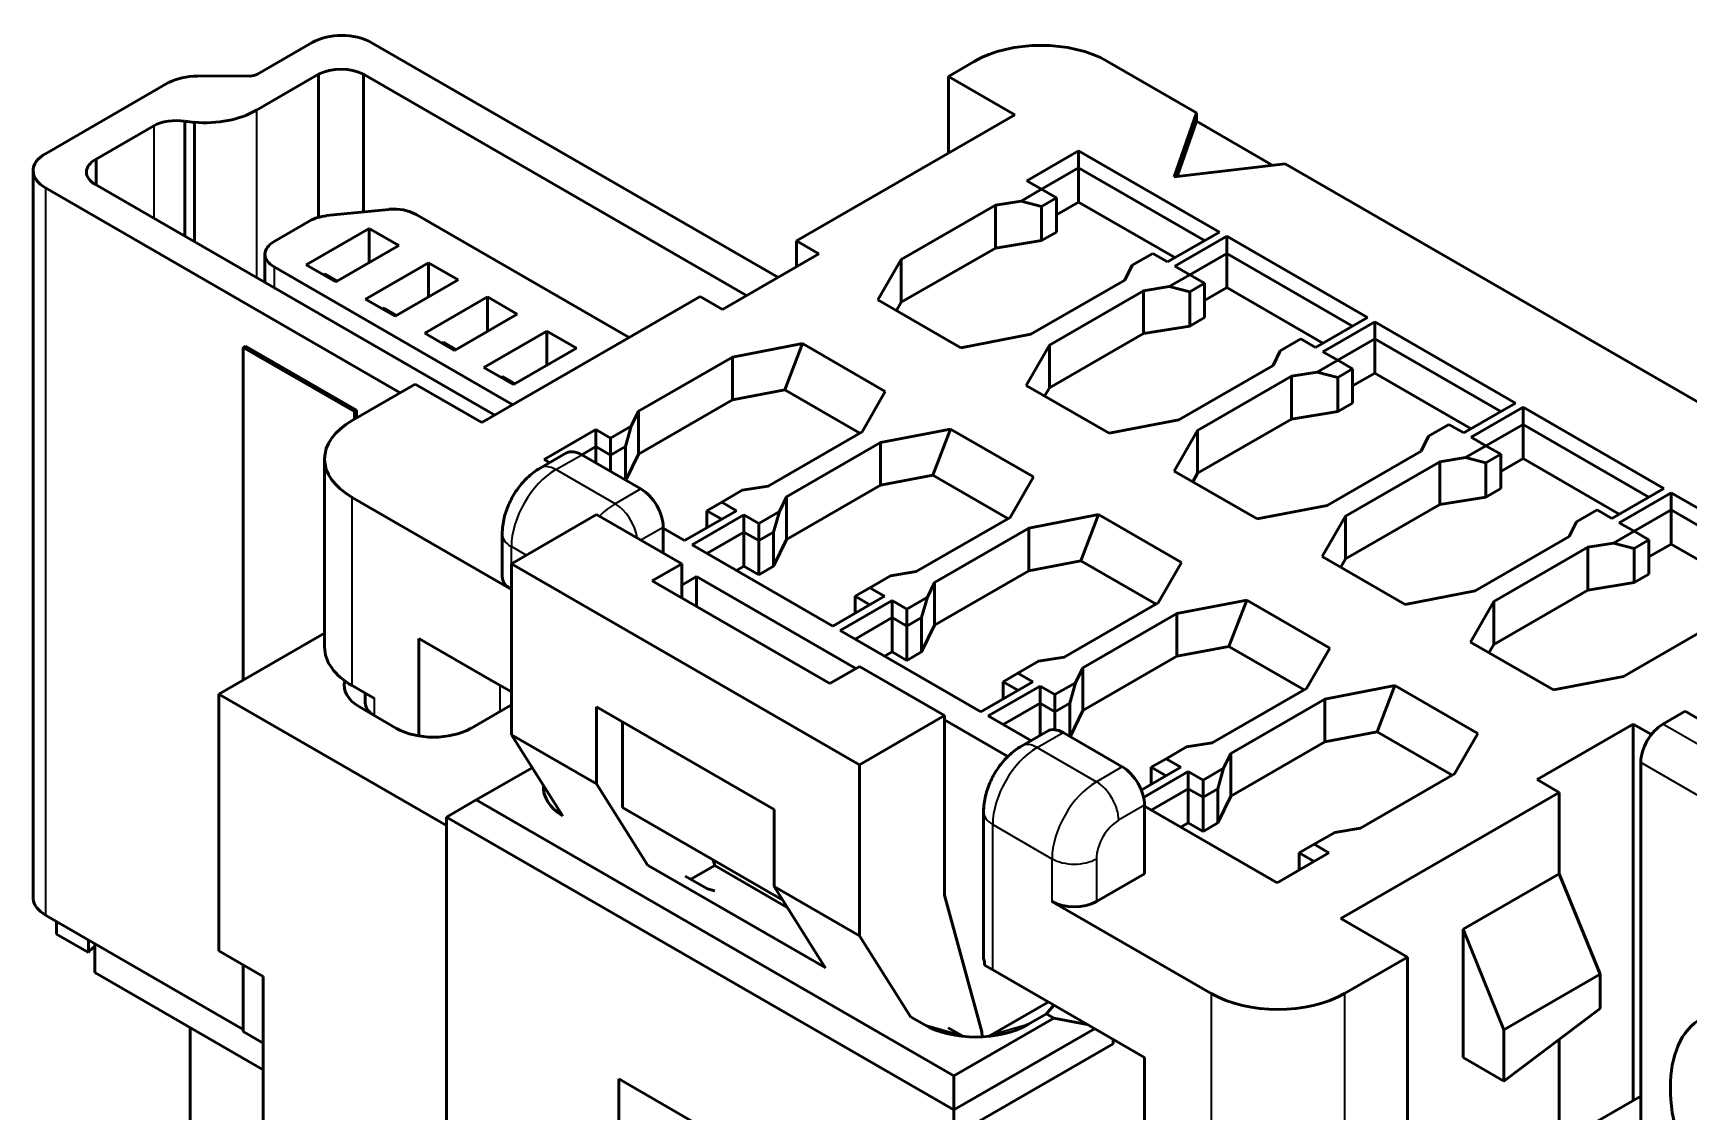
# Model space of a CAD drawing. Header units: millimetres. Extents: x 3137 to 5094, y 789 to 1822.
# Drawn here: x 4134.79 to 4150.6, y 1664.14 to 1674.44 of the extents above; entities that cross this region are included whole.
import ezdxf

# ---------------------------------------------------------------- set-up
doc = ezdxf.new("R2010")
doc.units = ezdxf.units.MM
doc.header["$LTSCALE"] = 1.8
doc.layers.add('외형선(ISO)', color=7, linetype='Continuous', lineweight=50)
doc.layers.add('좁은 외형선(ISO)', color=7, linetype='Continuous', lineweight=35)

msp = doc.modelspace()

# ---------------------------------------------------------------- linework, layer by layer
at = {"layer": '외형선(ISO)'}
for p, q in [((4137.455, 1674.356), (4136.931, 1674.053)), ((4138.018, 1674.356), (4141.902, 1672.114)), ((4143.776, 1674.175), (4143.529, 1674.032)), ((4145.049, 1674.175), (4145.897, 1673.685)), ((4134.907, 1673.293), (4136.084, 1673.973)), ((4136.86, 1674.035), (4136.358, 1674.036)), ((4136.922, 1673.709), (4137.516, 1674.052)), ((4137.516, 1674.052), (4137.516, 1672.687)), ((4137.944, 1674.052), (4137.944, 1672.738)), ((4137.944, 1674.052), (4141.602, 1671.94)), ((4143.529, 1673.298), (4143.529, 1674.032)), ((4143.529, 1674.032), (4144.165, 1673.665)), ((4142.079, 1672.461), (4144.165, 1673.665)), ((4145.897, 1673.685), (4145.685, 1673.073)), ((4145.897, 1673.685), (4145.897, 1673.604)), ((4135.391, 1673.242), (4135.942, 1673.56)), ((4136.237, 1673.604), (4136.237, 1672.506)), ((4136.237, 1673.604), (4136.33, 1673.593)), ((4136.33, 1673.593), (4136.33, 1672.453)), ((4145.897, 1673.604), (4145.715, 1673.076)), ((4146.628, 1673.182), (4145.897, 1673.604)), ((4144.773, 1673.322), (4144.278, 1673.036)), ((4146.117, 1672.546), (4144.773, 1673.322)), ((4144.773, 1673.322), (4144.773, 1673.159)), ((4135.391, 1673.242), (4135.391, 1672.995)), ((4144.773, 1673.159), (4144.419, 1672.955)), ((4144.773, 1673.159), (4144.773, 1672.832)), ((4145.975, 1672.465), (4144.773, 1673.159)), ((4145.685, 1673.073), (4146.746, 1673.196)), ((4146.746, 1673.196), (4152.749, 1669.729)), ((4134.79, 1673.131), (4134.791, 1666.188)), ((4139.198, 1670.797), (4135.386, 1672.998)), ((4144.278, 1673.036), (4144.419, 1672.955)), ((4138.296, 1671.011), (4134.909, 1672.967)), ((4144.223, 1672.841), (4143.978, 1672.802)), ((4144.419, 1672.955), (4144.223, 1672.841)), ((4144.223, 1672.841), (4144.419, 1672.791)), ((4144.419, 1672.955), (4144.561, 1672.873)), ((4144.561, 1672.873), (4144.419, 1672.791)), ((4144.561, 1672.873), (4144.561, 1672.546)), ((4144.773, 1672.832), (4144.561, 1672.71)), ((4145.692, 1672.301), (4144.773, 1672.832)), ((4138.185, 1672.762), (4137.591, 1672.702)), ((4140.481, 1671.538), (4138.446, 1672.713)), ((4143.079, 1672.283), (4143.978, 1672.802)), ((4143.978, 1672.802), (4143.978, 1672.393)), ((4144.419, 1672.791), (4144.419, 1672.465)), ((4137.432, 1672.652), (4137.091, 1672.456)), ((4137.398, 1672.232), (4137.999, 1672.579)), ((4137.999, 1672.253), (4137.999, 1672.579)), ((4137.999, 1672.579), (4138.282, 1672.416)), ((4144.561, 1672.546), (4144.419, 1672.465)), ((4145.622, 1672.261), (4146.117, 1672.546)), ((4146.187, 1672.506), (4145.692, 1672.22)), ((4147.531, 1671.73), (4146.187, 1672.506)), ((4146.187, 1672.506), (4146.187, 1672.342)), ((4138.282, 1672.416), (4137.681, 1672.069)), ((4142.079, 1672.461), (4142.079, 1672.216)), ((4142.291, 1672.338), (4142.079, 1672.461)), ((4143.079, 1671.875), (4143.978, 1672.393)), ((4144.419, 1672.465), (4143.978, 1672.393)), ((4137.004, 1672.334), (4137.004, 1672.064)), ((4137.091, 1672.213), (4139.37, 1670.897)), ((4137.681, 1672.069), (4137.398, 1672.232)), ((4137.963, 1671.906), (4138.565, 1672.253)), ((4138.565, 1671.926), (4138.565, 1672.253)), ((4138.565, 1672.253), (4138.847, 1672.089)), ((4141.372, 1671.807), (4142.291, 1672.338)), ((4142.857, 1671.897), (4143.079, 1672.283)), ((4143.079, 1672.283), (4143.079, 1671.875)), ((4145.215, 1672.087), (4145.284, 1672.229)), ((4145.284, 1672.229), (4145.48, 1672.342)), ((4145.48, 1672.342), (4145.622, 1672.261)), ((4145.692, 1672.22), (4145.834, 1672.138)), ((4146.187, 1672.342), (4145.834, 1672.138)), ((4146.187, 1672.342), (4146.187, 1672.016)), ((4147.389, 1671.648), (4146.187, 1672.342)), ((4137.575, 1672.146), (4137.561, 1672.138)), ((4137.575, 1672.146), (4137.695, 1672.077)), ((4138.847, 1672.089), (4138.246, 1671.742)), ((4145.215, 1672.087), (4144.317, 1671.569)), ((4145.834, 1672.138), (4145.637, 1672.025)), ((4145.834, 1672.138), (4145.975, 1672.057)), ((4145.975, 1672.057), (4145.834, 1671.975)), ((4145.975, 1672.057), (4145.975, 1671.73)), ((4138.246, 1671.742), (4137.963, 1671.906)), ((4138.529, 1671.579), (4139.13, 1671.926)), ((4139.074, 1670.726), (4141.16, 1671.93)), ((4139.13, 1671.599), (4139.13, 1671.926)), ((4139.13, 1671.926), (4139.413, 1671.763)), ((4141.16, 1671.93), (4141.372, 1671.807)), ((4143.649, 1671.44), (4142.857, 1671.897)), ((4143.034, 1671.795), (4143.079, 1671.875)), ((4144.494, 1671.467), (4145.392, 1671.985)), ((4145.637, 1672.025), (4145.392, 1671.985)), ((4145.392, 1671.985), (4145.392, 1671.577)), ((4145.637, 1672.025), (4145.834, 1671.975)), ((4145.834, 1671.975), (4145.834, 1671.648)), ((4146.187, 1672.016), (4145.975, 1671.893)), ((4147.106, 1671.485), (4146.187, 1672.016)), ((4138.141, 1671.819), (4138.127, 1671.811)), ((4138.141, 1671.819), (4138.26, 1671.75)), ((4139.413, 1671.763), (4138.812, 1671.416)), ((4145.975, 1671.73), (4145.834, 1671.648)), ((4147.036, 1671.444), (4147.531, 1671.73)), ((4138.812, 1671.416), (4138.529, 1671.579)), ((4139.095, 1671.252), (4139.696, 1671.599)), ((4139.696, 1671.273), (4139.696, 1671.599)), ((4139.696, 1671.599), (4139.979, 1671.436)), ((4144.317, 1671.569), (4143.649, 1671.44)), ((4144.494, 1671.058), (4145.392, 1671.577)), ((4145.834, 1671.648), (4145.392, 1671.577)), ((4147.601, 1671.689), (4147.106, 1671.403)), ((4148.945, 1670.913), (4147.601, 1671.689)), ((4147.601, 1671.689), (4147.601, 1671.526)), ((4136.818, 1671.456), (4136.797, 1671.444)), ((4136.797, 1671.444), (4137.857, 1670.832)), ((4136.797, 1668.268), (4136.797, 1671.444)), ((4136.818, 1671.456), (4137.879, 1670.844)), ((4138.707, 1671.493), (4138.693, 1671.485)), ((4138.707, 1671.493), (4138.826, 1671.424)), ((4139.979, 1671.436), (4139.378, 1671.089)), ((4141.467, 1671.352), (4142.136, 1671.481)), ((4141.966, 1671.04), (4142.136, 1671.481)), ((4142.136, 1671.481), (4142.927, 1671.024)), ((4144.271, 1671.081), (4144.494, 1671.467)), ((4144.494, 1671.467), (4144.494, 1671.058)), ((4146.629, 1671.271), (4146.698, 1671.412)), ((4146.698, 1671.412), (4146.894, 1671.526)), ((4146.894, 1671.526), (4147.036, 1671.444)), ((4147.106, 1671.403), (4147.248, 1671.322)), ((4147.601, 1671.526), (4147.248, 1671.322)), ((4147.601, 1671.526), (4147.601, 1671.199)), ((4148.804, 1670.832), (4147.601, 1671.526)), ((4139.378, 1671.089), (4139.095, 1671.252)), ((4140.569, 1670.834), (4141.467, 1671.352)), ((4141.467, 1671.352), (4141.467, 1670.944)), ((4146.629, 1671.271), (4145.731, 1670.752)), ((4147.248, 1671.322), (4147.051, 1671.208)), ((4147.248, 1671.322), (4147.389, 1671.24)), ((4147.389, 1671.24), (4147.248, 1671.158)), ((4147.389, 1671.24), (4147.389, 1670.913)), ((4138.437, 1671.093), (4137.836, 1670.746)), ((4138.437, 1671.093), (4139.074, 1670.726)), ((4139.273, 1671.166), (4139.258, 1671.158)), ((4139.273, 1671.166), (4139.392, 1671.097)), ((4145.908, 1670.65), (4146.806, 1671.169)), ((4147.051, 1671.208), (4146.806, 1671.169)), ((4146.806, 1671.169), (4146.806, 1670.76)), ((4147.051, 1671.208), (4147.248, 1671.158)), ((4147.248, 1671.158), (4147.248, 1670.832)), ((4147.601, 1671.199), (4147.389, 1671.077)), ((4148.521, 1670.668), (4147.601, 1671.199)), ((4140.569, 1670.426), (4141.467, 1670.944)), ((4141.467, 1670.944), (4141.966, 1671.04)), ((4141.966, 1671.04), (4142.684, 1670.626)), ((4142.927, 1671.024), (4142.705, 1670.638)), ((4145.063, 1670.624), (4144.271, 1671.081)), ((4144.448, 1670.979), (4144.494, 1671.058)), ((4137.857, 1670.832), (4137.879, 1670.844)), ((4137.857, 1670.758), (4137.857, 1670.832)), ((4137.879, 1670.844), (4137.879, 1670.77)), ((4140.569, 1670.834), (4140.501, 1670.692)), ((4140.569, 1670.834), (4140.569, 1670.426)), ((4147.248, 1670.832), (4146.806, 1670.76)), ((4147.389, 1670.913), (4147.248, 1670.832)), ((4148.45, 1670.628), (4148.945, 1670.913)), ((4149.016, 1670.873), (4148.521, 1670.587)), ((4150.359, 1670.097), (4149.016, 1670.873)), ((4149.016, 1670.873), (4149.016, 1670.709)), ((4140.163, 1670.66), (4139.668, 1670.375)), ((4140.304, 1670.579), (4140.163, 1670.66)), ((4140.163, 1670.66), (4140.163, 1670.497)), ((4140.501, 1670.692), (4140.304, 1670.579)), ((4140.501, 1670.692), (4140.446, 1670.497)), ((4142.705, 1670.638), (4141.807, 1670.119)), ((4142.882, 1670.536), (4143.55, 1670.664)), ((4143.38, 1670.223), (4143.55, 1670.664)), ((4143.55, 1670.664), (4144.342, 1670.207)), ((4145.731, 1670.752), (4145.063, 1670.624)), ((4145.685, 1670.264), (4145.908, 1670.65)), ((4145.908, 1670.242), (4146.806, 1670.76)), ((4145.908, 1670.65), (4145.908, 1670.242)), ((4148.112, 1670.596), (4148.309, 1670.709)), ((4148.309, 1670.709), (4148.45, 1670.628)), ((4149.016, 1670.709), (4148.662, 1670.505)), ((4149.016, 1670.709), (4149.016, 1670.383)), ((4150.218, 1670.015), (4149.016, 1670.709)), ((4140.163, 1670.497), (4140.028, 1670.419)), ((4140.163, 1670.497), (4140.163, 1670.342)), ((4140.304, 1670.415), (4140.163, 1670.497)), ((4140.304, 1670.579), (4140.304, 1670.415)), ((4140.446, 1670.497), (4140.304, 1670.415)), ((4140.446, 1670.497), (4140.446, 1670.179)), ((4141.983, 1670.017), (4142.882, 1670.536)), ((4142.882, 1670.536), (4142.882, 1670.128)), ((4148.043, 1670.454), (4147.145, 1669.936)), ((4148.043, 1670.454), (4148.112, 1670.596)), ((4148.662, 1670.505), (4148.466, 1670.392)), ((4148.521, 1670.587), (4148.662, 1670.505)), ((4148.662, 1670.505), (4148.804, 1670.424)), ((4137.573, 1668.582), (4137.573, 1670.379)), ((4139.631, 1670.291), (4139.878, 1670.434)), ((4139.668, 1670.375), (4139.721, 1670.344)), ((4140.594, 1670.093), (4140.028, 1670.419)), ((4140.304, 1670.415), (4140.304, 1670.26)), ((4140.569, 1670.426), (4140.449, 1670.177)), ((4147.322, 1669.834), (4148.22, 1670.352)), ((4148.466, 1670.392), (4148.22, 1670.352)), ((4148.22, 1670.352), (4148.22, 1669.944)), ((4148.466, 1670.392), (4148.662, 1670.342)), ((4148.804, 1670.424), (4148.662, 1670.342)), ((4148.662, 1670.342), (4148.662, 1670.015)), ((4148.804, 1670.424), (4148.804, 1670.097)), ((4149.016, 1670.383), (4148.804, 1670.26)), ((4149.935, 1669.852), (4149.016, 1670.383)), ((4142.882, 1670.128), (4143.38, 1670.223)), ((4143.38, 1670.223), (4144.098, 1669.809)), ((4144.342, 1670.207), (4144.119, 1669.821)), ((4146.477, 1669.807), (4145.685, 1670.264)), ((4145.862, 1670.162), (4145.908, 1670.242)), ((4139.357, 1669.133), (4137.836, 1670.011)), ((4141.365, 1669.966), (4141.561, 1670.08)), ((4141.561, 1670.08), (4141.807, 1670.119)), ((4141.983, 1670.017), (4141.915, 1669.876)), ((4141.983, 1669.609), (4142.882, 1670.128)), ((4141.983, 1670.017), (4141.983, 1669.609)), ((4148.662, 1670.015), (4148.22, 1669.944)), ((4148.804, 1670.097), (4148.662, 1670.015)), ((4149.864, 1669.811), (4150.359, 1670.097)), ((4150.43, 1670.056), (4149.935, 1669.77)), ((4151.773, 1669.28), (4150.43, 1670.056)), ((4150.43, 1670.056), (4150.43, 1669.893)), ((4140.17, 1669.848), (4139.357, 1669.378)), ((4140.17, 1669.848), (4140.983, 1669.378)), ((4141.011, 1669.599), (4141.506, 1669.885)), ((4141.577, 1669.844), (4141.082, 1669.558)), ((4141.365, 1669.966), (4141.223, 1669.885)), ((4141.223, 1669.885), (4141.223, 1669.721)), ((4141.365, 1669.803), (4141.223, 1669.885)), ((4141.506, 1669.885), (4141.365, 1669.966)), ((4141.718, 1669.762), (4141.577, 1669.844)), ((4141.577, 1669.844), (4141.577, 1669.681)), ((4141.915, 1669.876), (4141.718, 1669.762)), ((4141.915, 1669.876), (4141.86, 1669.681)), ((4144.119, 1669.821), (4143.221, 1669.303)), ((4144.296, 1669.719), (4144.964, 1669.848)), ((4144.794, 1669.407), (4144.964, 1669.848)), ((4144.964, 1669.848), (4145.756, 1669.391)), ((4147.145, 1669.936), (4146.477, 1669.807)), ((4147.099, 1669.448), (4147.322, 1669.834)), ((4147.322, 1669.425), (4148.22, 1669.944)), ((4147.322, 1669.834), (4147.322, 1669.425)), ((4149.526, 1669.779), (4149.723, 1669.893)), ((4149.723, 1669.893), (4149.864, 1669.811)), ((4150.43, 1669.893), (4150.076, 1669.689)), ((4151.632, 1669.199), (4150.43, 1669.893)), ((4150.43, 1669.893), (4150.43, 1669.566)), ((4139.269, 1669.256), (4139.269, 1669.664)), ((4140.806, 1669.48), (4140.806, 1669.725)), ((4140.806, 1669.717), (4141.011, 1669.599)), ((4141.577, 1669.681), (4141.223, 1669.476)), ((4141.577, 1669.681), (4141.577, 1669.354)), ((4141.718, 1669.599), (4141.577, 1669.681)), ((4141.718, 1669.762), (4141.718, 1669.599)), ((4141.86, 1669.681), (4141.718, 1669.599)), ((4141.86, 1669.681), (4141.86, 1669.354)), ((4143.398, 1669.201), (4144.296, 1669.719)), ((4144.296, 1669.719), (4144.296, 1669.311)), ((4149.458, 1669.638), (4149.526, 1669.779)), ((4150.076, 1669.689), (4149.88, 1669.575)), ((4149.935, 1669.77), (4150.076, 1669.689)), ((4150.076, 1669.689), (4150.218, 1669.607)), ((4141.082, 1669.558), (4142.425, 1668.782)), ((4141.718, 1669.599), (4141.718, 1669.272)), ((4141.983, 1669.609), (4141.86, 1669.354)), ((4149.458, 1669.638), (4148.56, 1669.119)), ((4148.736, 1669.017), (4149.634, 1669.536)), ((4149.88, 1669.575), (4149.634, 1669.536)), ((4149.634, 1669.536), (4149.634, 1669.127)), ((4149.88, 1669.575), (4150.076, 1669.525)), ((4150.218, 1669.607), (4150.076, 1669.525)), ((4150.076, 1669.525), (4150.076, 1669.199)), ((4150.218, 1669.607), (4150.218, 1669.28)), ((4150.43, 1669.566), (4150.218, 1669.444)), ((4151.349, 1669.035), (4150.43, 1669.566)), ((4139.357, 1669.378), (4142.68, 1667.46)), ((4139.357, 1669.378), (4139.357, 1667.745)), ((4140.983, 1669.378), (4140.7, 1669.215)), ((4140.983, 1669.052), (4140.983, 1669.378)), ((4141.577, 1669.354), (4141.506, 1669.313)), ((4141.718, 1669.272), (4141.577, 1669.354)), ((4141.86, 1669.354), (4141.718, 1669.272)), ((4144.296, 1669.311), (4144.794, 1669.407)), ((4144.794, 1669.407), (4145.512, 1668.993)), ((4145.756, 1669.391), (4145.533, 1669.005)), ((4147.891, 1668.991), (4147.099, 1669.448)), ((4147.276, 1669.346), (4147.322, 1669.425)), ((4140.7, 1669.215), (4142.397, 1668.235)), ((4140.983, 1669.174), (4141.124, 1669.256)), ((4142.645, 1668.378), (4141.124, 1669.256)), ((4141.124, 1669.256), (4141.124, 1668.97)), ((4142.779, 1669.15), (4142.975, 1669.263)), ((4142.975, 1669.263), (4143.221, 1669.303)), ((4143.398, 1669.201), (4143.329, 1669.059)), ((4143.398, 1668.793), (4144.296, 1669.311)), ((4143.398, 1669.201), (4143.398, 1668.793)), ((4150.076, 1669.199), (4149.634, 1669.127)), ((4150.218, 1669.28), (4150.076, 1669.199)), ((4142.425, 1668.782), (4142.92, 1669.068)), ((4142.991, 1669.027), (4142.496, 1668.742)), ((4142.779, 1669.15), (4142.638, 1669.068)), ((4142.638, 1669.068), (4142.638, 1668.905)), ((4142.779, 1668.986), (4142.638, 1669.068)), ((4142.92, 1669.068), (4142.779, 1669.15)), ((4143.133, 1668.946), (4142.991, 1669.027)), ((4142.991, 1669.027), (4142.991, 1668.864)), ((4143.329, 1669.059), (4143.133, 1668.946)), ((4143.329, 1669.059), (4143.274, 1668.864)), ((4145.71, 1668.903), (4146.378, 1669.031)), ((4146.208, 1668.59), (4146.378, 1669.031)), ((4146.378, 1669.031), (4147.17, 1668.574)), ((4148.56, 1669.119), (4147.891, 1668.991)), ((4148.736, 1668.609), (4149.634, 1669.127)), ((4143.133, 1668.946), (4143.133, 1668.782)), ((4145.533, 1669.005), (4144.635, 1668.486)), ((4144.812, 1668.384), (4145.71, 1668.903)), ((4145.71, 1668.903), (4145.71, 1668.495)), ((4148.514, 1668.631), (4148.736, 1669.017)), ((4148.736, 1669.017), (4148.736, 1668.609)), ((4136.564, 1668.133), (4137.573, 1668.716)), ((4142.496, 1668.742), (4143.84, 1667.966)), ((4142.991, 1668.864), (4142.638, 1668.66)), ((4142.991, 1668.864), (4142.991, 1668.537)), ((4143.133, 1668.782), (4142.991, 1668.864)), ((4143.274, 1668.864), (4143.133, 1668.782)), ((4143.133, 1668.782), (4143.133, 1668.456)), ((4143.274, 1668.864), (4143.274, 1668.537)), ((4143.398, 1668.793), (4143.274, 1668.537)), ((4150.872, 1668.821), (4149.974, 1668.303)), ((4138.473, 1667.734), (4138.473, 1668.664)), ((4139.144, 1668.276), (4138.473, 1668.664)), ((4145.71, 1668.495), (4146.208, 1668.59)), ((4146.208, 1668.59), (4146.926, 1668.176)), ((4147.17, 1668.574), (4146.947, 1668.188)), ((4149.306, 1668.174), (4148.514, 1668.631)), ((4148.69, 1668.529), (4148.736, 1668.609)), ((4142.68, 1668.399), (4142.397, 1668.235)), ((4142.68, 1668.399), (4143.493, 1667.929)), ((4142.991, 1668.537), (4142.92, 1668.497)), ((4143.133, 1668.456), (4142.991, 1668.537)), ((4143.274, 1668.537), (4143.133, 1668.456)), ((4144.193, 1668.333), (4144.39, 1668.447)), ((4144.39, 1668.447), (4144.635, 1668.486)), ((4144.812, 1667.976), (4145.71, 1668.495)), ((4139.357, 1668.154), (4139.144, 1668.276)), ((4143.84, 1667.966), (4144.335, 1668.252)), ((4144.193, 1668.333), (4144.052, 1668.252)), ((4144.052, 1668.252), (4144.052, 1668.088)), ((4144.193, 1668.17), (4144.052, 1668.252)), ((4144.335, 1668.252), (4144.193, 1668.333)), ((4144.743, 1668.243), (4144.547, 1668.129)), ((4144.743, 1668.243), (4144.688, 1668.048)), ((4144.812, 1668.384), (4144.743, 1668.243)), ((4144.812, 1668.384), (4144.812, 1667.976)), ((4149.974, 1668.303), (4149.306, 1668.174)), ((4136.564, 1665.684), (4136.564, 1668.133)), ((4138.738, 1666.878), (4136.564, 1668.133)), ((4137.836, 1668.215), (4138.048, 1668.092)), ((4137.961, 1668.052), (4137.961, 1668.143)), ((4144.405, 1668.211), (4143.91, 1667.925)), ((4144.547, 1668.129), (4144.405, 1668.211)), ((4144.405, 1668.211), (4144.405, 1668.048)), ((4144.547, 1668.129), (4144.547, 1667.966)), ((4146.947, 1668.188), (4146.049, 1667.67)), ((4146.226, 1667.568), (4147.124, 1668.086)), ((4147.124, 1668.086), (4147.792, 1668.215)), ((4147.124, 1668.086), (4147.124, 1667.678)), ((4147.623, 1667.774), (4147.792, 1668.215)), ((4147.792, 1668.215), (4148.584, 1667.758)), ((4137.907, 1668.011), (4138.261, 1667.807)), ((4139.357, 1668.031), (4138.968, 1667.807)), ((4140.17, 1667.276), (4140.17, 1668.011)), ((4140.17, 1668.011), (4141.867, 1667.031)), ((4143.493, 1667.929), (4142.68, 1667.46)), ((4143.493, 1666.214), (4143.493, 1667.929)), ((4143.91, 1667.925), (4144.317, 1667.69)), ((4144.405, 1668.048), (4144.052, 1667.843)), ((4144.405, 1668.048), (4144.405, 1667.741)), ((4144.547, 1667.966), (4144.405, 1668.048)), ((4144.688, 1668.048), (4144.547, 1667.966)), ((4144.547, 1667.966), (4144.547, 1667.794)), ((4144.688, 1668.048), (4144.688, 1667.729)), ((4144.812, 1667.976), (4144.691, 1667.727)), ((4150.352, 1667.847), (4150.564, 1667.97)), ((4160.605, 1662.173), (4150.564, 1667.97)), ((4140.417, 1667.868), (4140.417, 1667.051)), ((4144.098, 1667.539), (4143.493, 1667.888)), ((4144.227, 1667.638), (4144.475, 1667.781)), ((4144.625, 1667.766), (4145.19, 1667.439)), ((4147.124, 1667.678), (4147.623, 1667.774)), ((4147.623, 1667.774), (4148.34, 1667.36)), ((4150.069, 1667.847), (4149.15, 1667.317)), ((4150.069, 1667.847), (4150.069, 1664.255)), ((4150.242, 1667.748), (4150.069, 1667.847)), ((4139.357, 1667.745), (4140.17, 1667.276)), ((4139.357, 1667.745), (4139.847, 1666.967)), ((4145.607, 1667.517), (4145.804, 1667.63)), ((4145.804, 1667.63), (4146.049, 1667.67)), ((4146.226, 1667.16), (4147.124, 1667.678)), ((4148.584, 1667.758), (4148.362, 1667.372)), ((4142.68, 1667.46), (4142.68, 1665.827)), ((4145.607, 1667.517), (4145.466, 1667.435)), ((4145.749, 1667.435), (4145.607, 1667.517)), ((4146.226, 1667.568), (4146.157, 1667.426)), ((4146.226, 1667.568), (4146.226, 1667.16)), ((4150.14, 1662.744), (4150.14, 1667.48)), ((4139.021, 1667.123), (4139.555, 1667.431)), ((4145.371, 1667.217), (4145.749, 1667.435)), ((4145.82, 1667.394), (4145.393, 1667.148)), ((4145.466, 1667.435), (4145.466, 1667.272)), ((4145.607, 1667.353), (4145.466, 1667.435)), ((4145.961, 1667.313), (4145.82, 1667.394)), ((4145.82, 1667.394), (4145.82, 1667.231)), ((4146.157, 1667.426), (4145.961, 1667.313)), ((4145.961, 1667.313), (4145.961, 1667.149)), ((4146.157, 1667.426), (4146.102, 1667.231)), ((4148.362, 1667.372), (4147.464, 1666.853)), ((4149.15, 1667.317), (4149.362, 1667.194)), ((4140.17, 1667.276), (4140.66, 1666.498)), ((4145.82, 1667.231), (4145.466, 1667.027)), ((4145.961, 1667.149), (4145.82, 1667.231)), ((4145.82, 1667.231), (4145.82, 1666.904)), ((4146.102, 1667.231), (4145.961, 1667.149)), ((4145.961, 1667.149), (4145.961, 1666.823)), ((4146.102, 1667.231), (4146.102, 1666.904)), ((4146.226, 1667.16), (4146.102, 1666.904)), ((4149.362, 1667.194), (4147.276, 1665.99)), ((4149.362, 1667.194), (4149.362, 1666.419)), ((4139.021, 1667.123), (4138.738, 1666.96)), ((4143.582, 1664.49), (4139.021, 1667.123)), ((4140.417, 1667.051), (4141.948, 1666.168)), ((4141.867, 1666.296), (4141.867, 1667.031)), ((4143.865, 1665.623), (4143.865, 1667.011)), ((4145.402, 1666.419), (4145.402, 1667.072)), ((4145.402, 1667.064), (4146.668, 1666.333)), ((4143.582, 1664.163), (4138.738, 1666.96)), ((4138.738, 1663.285), (4138.738, 1666.96)), ((4145.82, 1666.904), (4145.749, 1666.864)), ((4145.961, 1666.823), (4145.82, 1666.904)), ((4146.102, 1666.904), (4145.961, 1666.823)), ((4147.022, 1666.7), (4147.218, 1666.814)), ((4147.218, 1666.814), (4147.464, 1666.853)), ((4147.022, 1666.7), (4146.88, 1666.619)), ((4147.163, 1666.619), (4147.022, 1666.7)), ((4142.354, 1665.522), (4140.663, 1666.499)), ((4141.069, 1666.366), (4141.298, 1666.499)), ((4141.298, 1666.499), (4141.284, 1666.551)), ((4141.991, 1666.098), (4141.298, 1666.499)), ((4146.668, 1666.333), (4147.163, 1666.619)), ((4147.022, 1666.537), (4146.88, 1666.619)), ((4146.88, 1666.619), (4146.88, 1666.455)), ((4141.016, 1666.397), (4141.228, 1666.274)), ((4144.943, 1666.153), (4145.402, 1666.419)), ((4149.362, 1666.419), (4148.443, 1665.888)), ((4149.362, 1666.419), (4149.751, 1665.459)), ((4141.299, 1666.254), (4141.228, 1666.274)), ((4141.867, 1666.296), (4142.357, 1665.518)), ((4141.867, 1666.296), (4142.68, 1665.827)), ((4143.847, 1664.908), (4143.493, 1666.214)), ((4134.909, 1666.022), (4136.797, 1664.933)), ((4146.039, 1665.276), (4144.518, 1666.153)), ((4135.013, 1665.843), (4135.013, 1665.963)), ((4147.913, 1665.623), (4147.276, 1665.99)), ((4148.443, 1665.888), (4148.443, 1664.663)), ((4148.832, 1664.928), (4148.443, 1665.888)), ((4135.318, 1665.667), (4135.013, 1665.843)), ((4135.318, 1665.787), (4135.318, 1665.667)), ((4135.378, 1665.752), (4135.378, 1665.476)), ((4142.68, 1665.827), (4143.17, 1665.048)), ((4136.564, 1665.684), (4136.988, 1665.439)), ((4136.797, 1664.912), (4136.797, 1665.549)), ((4143.875, 1665.545), (4143.875, 1665.578)), ((4147.913, 1665.623), (4147.312, 1665.276)), ((4147.913, 1663.826), (4147.913, 1665.623)), ((4135.378, 1665.476), (4136.988, 1664.546)), ((4136.988, 1661.765), (4136.988, 1665.439)), ((4143.875, 1665.545), (4143.953, 1665.5)), ((4143.953, 1665.5), (4144.731, 1665.051)), ((4149.751, 1665.459), (4148.832, 1664.928)), ((4149.751, 1665.133), (4149.751, 1665.459)), ((4144.483, 1665.194), (4143.933, 1664.876)), ((4144.465, 1665.082), (4144.287, 1664.978)), ((4144.465, 1665.082), (4144.536, 1665.163)), ((4144.465, 1665.082), (4144.536, 1665.041)), ((4148.832, 1664.439), (4149.751, 1665.133)), ((4136.288, 1664.951), (4136.288, 1660.295)), ((4143.297, 1664.978), (4143.173, 1665.05)), ((4143.526, 1664.948), (4143.65, 1664.876)), ((4143.582, 1664.49), (4144.536, 1665.041)), ((4143.582, 1664.163), (4144.925, 1664.939)), ((4144.854, 1664.98), (4144.536, 1665.041)), ((4145.402, 1664.663), (4144.731, 1665.051)), ((4148.832, 1664.928), (4148.832, 1664.439)), ((4136.988, 1664.802), (4136.797, 1664.912)), ((4143.723, 1664), (4145.102, 1664.796)), ((4143.852, 1664.861), (4143.847, 1664.908)), ((4145.102, 1664.837), (4145.102, 1664.796)), ((4149.362, 1664.839), (4149.362, 1663.847)), ((4145.402, 1664.663), (4145.402, 1663.785)), ((4148.443, 1664.663), (4148.832, 1664.439)), ((4140.382, 1663.234), (4140.382, 1664.459)), ((4141.938, 1663.561), (4140.382, 1664.459)), ((4143.582, 1664.163), (4143.582, 1664.49)), ((4148.125, 1663.132), (4150.14, 1664.296)), ((4143.582, 1662.448), (4143.582, 1664.163))]:
    msp.add_line(p, q, dxfattribs=at)
for centre, major_axis, ratio, start_param, end_param in [((4137.737, 1674.191), (0.401, 0), 0.577339, 0.792253, 2.34932), ((4144.412, 1673.808), (-0.9, 0), 0.57735, 3.926991, 5.497787), ((4137.73, 1673.922), (0.31, 0), 0.577339, 0.809472, 2.332089), ((4136.367, 1673.793), (0.42, 0), 0.577339, 1.591417, 2.30752), ((4136.854, 1674.098), (-0.11, 0), 0.577339, 1.624021, 2.34653), ((4136.156, 1673.433), (0.307, 0), 0.577339, 1.304184, 2.342493), ((4136.43, 1673.986), (0.687, 0), 0.577339, 4.565389, 5.509432), ((4135.189, 1673.131), (-0.399, 0), 0.577339, 5.500529, 7.075868), ((4135.595, 1673.118), (-0.296, 0), 0.577339, 5.474637, 7.069244), ((4137.66, 1672.517), (0.327, 0), 0.577339, 1.782965, 2.342213), ((4138.233, 1672.591), (0.301, 0), 0.577339, 0.781105, 1.730036), ((4137.301, 1672.334), (-0.297, 0), 0.577339, 5.49738, 7.068967), ((4138.473, 1670.379), (-0.9, 0), 0.57735, 5.497787, 7.068583), ((4140.028, 1670.174), (-0.15, 0.26), 0.57735, 5.497787, 6.283185), ((4140.594, 1669.848), (0.15, -0.26), 0.57735, 0.785398, 2.356194), ((4139.569, 1669.256), (-0.3, 0), 0.57735, 0, 0.785398), ((4138.473, 1668.582), (-0.9, 0), 0.57735, 0, 0.785398), ((4138.261, 1668.215), (-0.5, 0), 0.57735, 6.126157, 7.068583), ((4138.261, 1668.052), (-0.3, 0), 0.57735, 0, 0.785398), ((4138.614, 1668.011), (0.5, 0), 0.57735, 3.926991, 5.497787), ((4144.625, 1667.521), (-0.15, 0.26), 0.57735, 5.497787, 6.283185), ((4150.352, 1667.603), (-0.15, -0.26), 0.57735, 3.926991, 5.497787), ((4145.19, 1667.194), (0.15, -0.26), 0.57735, 0.785398, 2.356194), ((4140.362, 1667.244), (-0.7, 0), 0.57735, 6.244873, 7.019039), ((4135.19, 1666.188), (-0.399, 0), 0.577339, 0, 0.501485), ((4144.731, 1666.276), (-0.3, 0), 0.57735, 0.785398, 2.356194), ((4135.595, 1665.607), (-0.296, 0), 0.577339, 5.537368, 5.924459), ((4144.165, 1665.623), (-0.3, 0), 0.57735, 0, 0.261799), ((4146.675, 1665.643), (0.9, 0), 0.57735, 3.926991, 5.497787), ((4143.792, 1665.264), (-0.7, 0), 0.57735, 0.785398, 2.356194), ((4143.792, 1664.958), (-0.2, 0), 0.57735, 0.785398, 0.919978), ((4143.792, 1664.958), (-0.2, 0), 0.57735, 2.221614, 2.356194)]:
    msp.add_ellipse(centre, major_axis=major_axis, ratio=ratio, start_param=start_param, end_param=end_param, dxfattribs=at)
msp.add_ellipse((4151.448, 1663.785), major_axis=(-0.725, 1.256), ratio=0.57735, dxfattribs=at)
for points, knots in [([(4139.631, 1670.291), (4139.585, 1670.265), (4139.545, 1670.234), (4139.472, 1670.164), (4139.44, 1670.126), (4139.382, 1670.045), (4139.358, 1670.002), (4139.316, 1669.912), (4139.299, 1669.865), (4139.276, 1669.768), (4139.269, 1669.717), (4139.269, 1669.664)], [0, 0, 0, 0, 0.314159, 0.314159, 0.628319, 0.628319, 0.942478, 0.942478, 1.256637, 1.256637, 1.570796, 1.570796, 1.570796, 1.570796]), ([(4144.227, 1667.638), (4144.181, 1667.611), (4144.141, 1667.58), (4144.068, 1667.511), (4144.036, 1667.473), (4143.979, 1667.392), (4143.954, 1667.349), (4143.912, 1667.259), (4143.896, 1667.212), (4143.872, 1667.114), (4143.865, 1667.063), (4143.865, 1667.011)], [0, 0, 0, 0, 0.314159, 0.314159, 0.628319, 0.628319, 0.942478, 0.942478, 1.256637, 1.256637, 1.570796, 1.570796, 1.570796, 1.570796]), ([(4134.84, 1666.078), (4134.842, 1666.075), (4134.844, 1666.073), (4134.864, 1666.054), (4134.885, 1666.037), (4134.907, 1666.024), (4134.908, 1666.023), (4134.909, 1666.023), (4134.909, 1666.022)], [0.08940098, 0.08940098, 0.08940098, 0.08940098, 0.09071024, 0.09071024, 0.10020269, 0.10020269, 0.10020269, 0.10049303, 0.10049303, 0.10049303, 0.10049303])]:
    msp.add_open_spline(points, degree=3, knots=knots, dxfattribs=at)
at = {"layer": '좁은 외형선(ISO)'}
for p, q in [((4136.922, 1673.709), (4136.922, 1672.111)), ((4135.942, 1673.56), (4135.942, 1672.677)), ((4134.909, 1672.967), (4134.909, 1666.022)), ((4137.091, 1672.213), (4137.091, 1672.013)), ((4139.781, 1670.277), (4140.028, 1670.419)), ((4140.347, 1669.95), (4139.781, 1670.277)), ((4137.836, 1668.215), (4137.836, 1670.011)), ((4140.594, 1670.093), (4140.347, 1669.95)), ((4140.806, 1669.725), (4140.594, 1669.603)), ((4139.498, 1669.46), (4139.357, 1669.542)), ((4139.357, 1669.378), (4139.357, 1669.542)), ((4138.048, 1667.929), (4138.048, 1668.092)), ((4139.251, 1667.97), (4139.251, 1668.215)), ((4144.377, 1667.623), (4144.625, 1667.766)), ((4160.393, 1662.05), (4150.352, 1667.847)), ((4144.377, 1667.623), (4144.943, 1667.296)), ((4160.181, 1661.683), (4150.14, 1667.48)), ((4145.19, 1667.439), (4144.943, 1667.296)), ((4145.402, 1667.072), (4145.155, 1666.929)), ((4143.953, 1666.888), (4144.518, 1666.561)), ((4143.953, 1665.5), (4143.953, 1666.888)), ((4144.518, 1666.561), (4144.518, 1666.153)), ((4144.943, 1666.561), (4144.943, 1666.153)), ((4146.039, 1665.276), (4146.039, 1663.479)), ((4147.312, 1665.276), (4147.312, 1663.479)), ((4143.297, 1664.978), (4143.65, 1664.876)), ((4144.287, 1664.978), (4143.933, 1664.876))]:
    msp.add_line(p, q, dxfattribs=at)
for centre, major_axis, start_param, end_param in [((4139.781, 1670.032), (-0.15, 0.26), 5.497787, 6.283185), ((4139.781, 1669.787), (0.3, 0.52), 0.785398, 2.356194), ((4140.347, 1669.46), (-0.3, -0.52), 3.926991, 4.287215), ((4140.347, 1669.705), (-0.15, 0.26), 4.094439, 5.497787), ((4139.569, 1669.664), (-0.3, 0), 0, 0.785398), ((4144.377, 1667.133), (0.3, 0.52), 0.785398, 2.356194), ((4144.377, 1667.378), (-0.15, 0.26), 5.497787, 6.283185), ((4144.943, 1666.806), (-0.3, -0.52), 3.926991, 5.497787), ((4144.943, 1667.051), (-0.15, 0.26), 3.926991, 5.497787), ((4144.165, 1667.011), (-0.3, 0), 0, 0.785398), ((4145.155, 1666.684), (-0.15, -0.26), 3.926991, 5.497787), ((4144.731, 1666.684), (-0.3, 0), 0.785398, 2.356195)]:
    msp.add_ellipse(centre, major_axis=major_axis, ratio=0.57735, start_param=start_param, end_param=end_param, dxfattribs=at)

doc.saveas('drawing.dxf')
